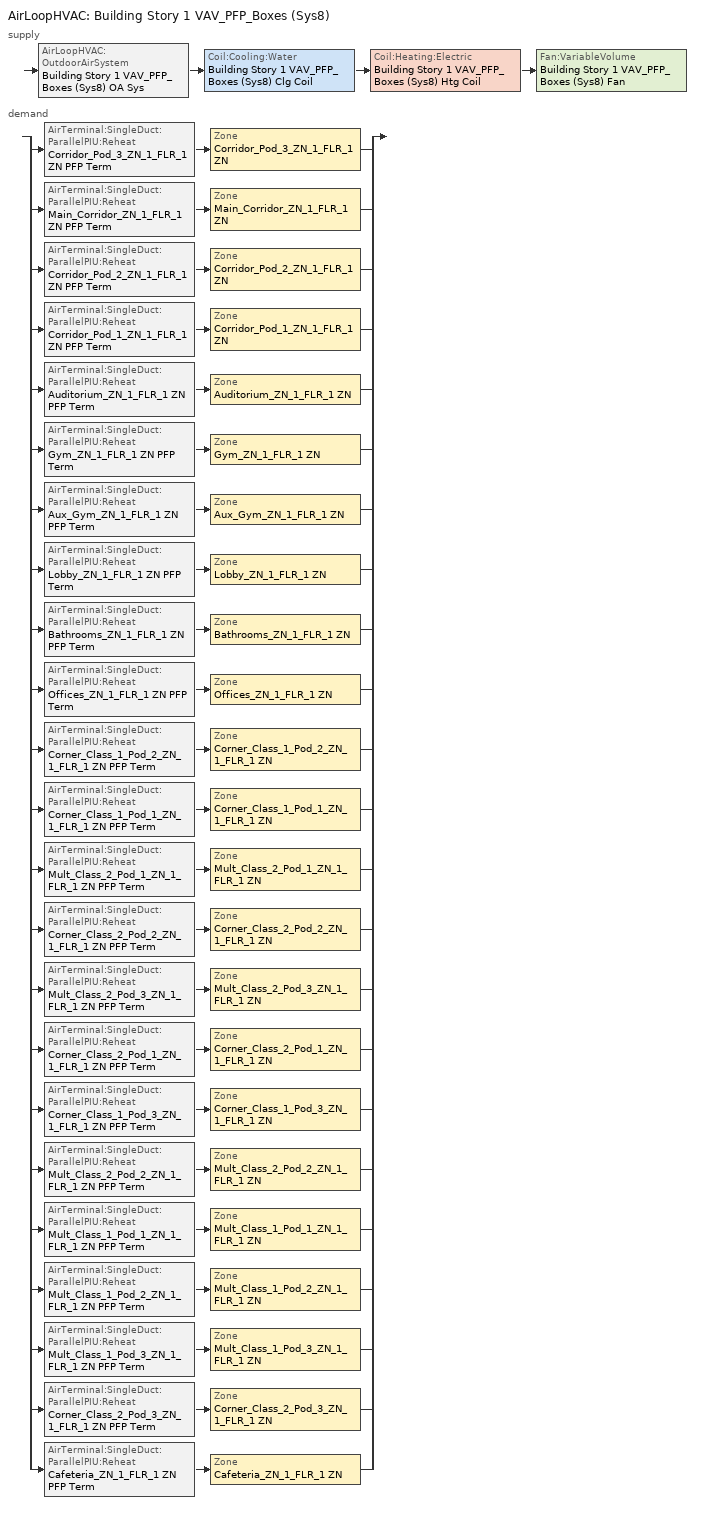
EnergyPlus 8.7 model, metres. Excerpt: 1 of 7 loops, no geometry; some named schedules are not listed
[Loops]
AirLoopHVAC 'Building Story 1 VAV_PFP_Boxes (Sys8)'
 supply: AirLoopHVAC:OutdoorAirSystem 'Building Story 1 VAV_PFP_Boxes (Sys8) OA Sys' > Coil:Cooling:Water 'Building Story 1 VAV_PFP_Boxes (Sys8) Clg Coil' > Coil:Heating:Electric 'Building Story 1 VAV_PFP_Boxes (Sys8) Htg Coil' > Fan:VariableVolume 'Building Story 1 VAV_PFP_Boxes (Sys8) Fan'
 demand: split
  | AirTerminal:SingleDuct:ParallelPIU:Reheat 'Corridor_Pod_3_ZN_1_FLR_1 ZN PFP Term' > Zone 'Corridor_Pod_3_ZN_1_FLR_1 ZN'
  | AirTerminal:SingleDuct:ParallelPIU:Reheat 'Main_Corridor_ZN_1_FLR_1 ZN PFP Term' > Zone 'Main_Corridor_ZN_1_FLR_1 ZN'
  | AirTerminal:SingleDuct:ParallelPIU:Reheat 'Corridor_Pod_2_ZN_1_FLR_1 ZN PFP Term' > Zone 'Corridor_Pod_2_ZN_1_FLR_1 ZN'
  | AirTerminal:SingleDuct:ParallelPIU:Reheat 'Corridor_Pod_1_ZN_1_FLR_1 ZN PFP Term' > Zone 'Corridor_Pod_1_ZN_1_FLR_1 ZN'
  | AirTerminal:SingleDuct:ParallelPIU:Reheat 'Auditorium_ZN_1_FLR_1 ZN PFP Term' > Zone 'Auditorium_ZN_1_FLR_1 ZN'
  | AirTerminal:SingleDuct:ParallelPIU:Reheat 'Gym_ZN_1_FLR_1 ZN PFP Term' > Zone 'Gym_ZN_1_FLR_1 ZN'
  | AirTerminal:SingleDuct:ParallelPIU:Reheat 'Aux_Gym_ZN_1_FLR_1 ZN PFP Term' > Zone 'Aux_Gym_ZN_1_FLR_1 ZN'
  | AirTerminal:SingleDuct:ParallelPIU:Reheat 'Lobby_ZN_1_FLR_1 ZN PFP Term' > Zone 'Lobby_ZN_1_FLR_1 ZN'
  | AirTerminal:SingleDuct:ParallelPIU:Reheat 'Bathrooms_ZN_1_FLR_1 ZN PFP Term' > Zone 'Bathrooms_ZN_1_FLR_1 ZN'
  | AirTerminal:SingleDuct:ParallelPIU:Reheat 'Offices_ZN_1_FLR_1 ZN PFP Term' > Zone 'Offices_ZN_1_FLR_1 ZN'
  | AirTerminal:SingleDuct:ParallelPIU:Reheat 'Corner_Class_1_Pod_2_ZN_1_FLR_1 ZN PFP Term' > Zone 'Corner_Class_1_Pod_2_ZN_1_FLR_1 ZN'
  | AirTerminal:SingleDuct:ParallelPIU:Reheat 'Corner_Class_1_Pod_1_ZN_1_FLR_1 ZN PFP Term' > Zone 'Corner_Class_1_Pod_1_ZN_1_FLR_1 ZN'
  | AirTerminal:SingleDuct:ParallelPIU:Reheat 'Mult_Class_2_Pod_1_ZN_1_FLR_1 ZN PFP Term' > Zone 'Mult_Class_2_Pod_1_ZN_1_FLR_1 ZN'
  | AirTerminal:SingleDuct:ParallelPIU:Reheat 'Corner_Class_2_Pod_2_ZN_1_FLR_1 ZN PFP Term' > Zone 'Corner_Class_2_Pod_2_ZN_1_FLR_1 ZN'
  | AirTerminal:SingleDuct:ParallelPIU:Reheat 'Mult_Class_2_Pod_3_ZN_1_FLR_1 ZN PFP Term' > Zone 'Mult_Class_2_Pod_3_ZN_1_FLR_1 ZN'
  | AirTerminal:SingleDuct:ParallelPIU:Reheat 'Corner_Class_2_Pod_1_ZN_1_FLR_1 ZN PFP Term' > Zone 'Corner_Class_2_Pod_1_ZN_1_FLR_1 ZN'
  | AirTerminal:SingleDuct:ParallelPIU:Reheat 'Corner_Class_1_Pod_3_ZN_1_FLR_1 ZN PFP Term' > Zone 'Corner_Class_1_Pod_3_ZN_1_FLR_1 ZN'
  | AirTerminal:SingleDuct:ParallelPIU:Reheat 'Mult_Class_2_Pod_2_ZN_1_FLR_1 ZN PFP Term' > Zone 'Mult_Class_2_Pod_2_ZN_1_FLR_1 ZN'
  | AirTerminal:SingleDuct:ParallelPIU:Reheat 'Mult_Class_1_Pod_1_ZN_1_FLR_1 ZN PFP Term' > Zone 'Mult_Class_1_Pod_1_ZN_1_FLR_1 ZN'
  | AirTerminal:SingleDuct:ParallelPIU:Reheat 'Mult_Class_1_Pod_2_ZN_1_FLR_1 ZN PFP Term' > Zone 'Mult_Class_1_Pod_2_ZN_1_FLR_1 ZN'
  | AirTerminal:SingleDuct:ParallelPIU:Reheat 'Mult_Class_1_Pod_3_ZN_1_FLR_1 ZN PFP Term' > Zone 'Mult_Class_1_Pod_3_ZN_1_FLR_1 ZN'
  | AirTerminal:SingleDuct:ParallelPIU:Reheat 'Corner_Class_2_Pod_3_ZN_1_FLR_1 ZN PFP Term' > Zone 'Corner_Class_2_Pod_3_ZN_1_FLR_1 ZN'
  | AirTerminal:SingleDuct:ParallelPIU:Reheat 'Cafeteria_ZN_1_FLR_1 ZN PFP Term' > Zone 'Cafeteria_ZN_1_FLR_1 ZN'
[ZoneControl:Thermostat] Control Object Type 1=ThermostatSetpoint:DualSetpoint
Name | Zone or ZoneList | Control Type Schedule | Control Name 1
Auditorium_ZN_1_FLR_1 ZN Thermostat | Auditorium_ZN_1_FLR_1 ZN | Auditorium_ZN_1_FLR_1 ZN Thermostat Schedule | DOE Ref Pre-1980 - SecSchl - Auditorium Thermostat
Aux_Gym_ZN_1_FLR_1 ZN Thermostat | Aux_Gym_ZN_1_FLR_1 ZN | Aux_Gym_ZN_1_FLR_1 ZN Thermostat Schedule | Aux_Gym_ZN_1_FLR_1 ZN Thermostat
Bathrooms_ZN_1_FLR_1 ZN Thermostat | Bathrooms_ZN_1_FLR_1 ZN | Bathrooms_ZN_1_FLR_1 ZN Thermostat Schedule | Bathrooms_ZN_1_FLR_1 ZN Thermostat
Cafeteria_ZN_1_FLR_1 ZN Thermostat | Cafeteria_ZN_1_FLR_1 ZN | Cafeteria_ZN_1_FLR_1 ZN Thermostat Schedule | DOE Ref Pre-1980 - SecSchl - Cafeteria Thermostat
Corner_Class_1_Pod_1_ZN_1_FLR_1 ZN Thermostat | Corner_Class_1_Pod_1_ZN_1_FLR_1 ZN | Corner_Class_1_Pod_1_ZN_1_FLR_1 ZN Thermostat Schedule | Corner_Class_1_Pod_1_ZN_1_FLR_1 ZN Thermostat
Corner_Class_1_Pod_2_ZN_1_FLR_1 ZN Thermostat | Corner_Class_1_Pod_2_ZN_1_FLR_1 ZN | Corner_Class_1_Pod_2_ZN_1_FLR_1 ZN Thermostat Schedule | Corner_Class_1_Pod_2_ZN_1_FLR_1 ZN Thermostat
Corner_Class_1_Pod_3_ZN_1_FLR_1 ZN Thermostat | Corner_Class_1_Pod_3_ZN_1_FLR_1 ZN | Corner_Class_1_Pod_3_ZN_1_FLR_1 ZN Thermostat Schedule | Corner_Class_1_Pod_3_ZN_1_FLR_1 ZN Thermostat
Corner_Class_2_Pod_1_ZN_1_FLR_1 ZN Thermostat | Corner_Class_2_Pod_1_ZN_1_FLR_1 ZN | Corner_Class_2_Pod_1_ZN_1_FLR_1 ZN Thermostat Schedule | Corner_Class_2_Pod_1_ZN_1_FLR_1 ZN Thermostat
Corner_Class_2_Pod_2_ZN_1_FLR_1 ZN Thermostat | Corner_Class_2_Pod_2_ZN_1_FLR_1 ZN | Corner_Class_2_Pod_2_ZN_1_FLR_1 ZN Thermostat Schedule | Corner_Class_2_Pod_2_ZN_1_FLR_1 ZN Thermostat
Corner_Class_2_Pod_3_ZN_1_FLR_1 ZN Thermostat | Corner_Class_2_Pod_3_ZN_1_FLR_1 ZN | Corner_Class_2_Pod_3_ZN_1_FLR_1 ZN Thermostat Schedule | Corner_Class_2_Pod_3_ZN_1_FLR_1 ZN Thermostat
Corridor_Pod_1_ZN_1_FLR_1 ZN Thermostat | Corridor_Pod_1_ZN_1_FLR_1 ZN | Corridor_Pod_1_ZN_1_FLR_1 ZN Thermostat Schedule | Corridor_Pod_1_ZN_1_FLR_1 ZN Thermostat
Corridor_Pod_2_ZN_1_FLR_1 ZN Thermostat | Corridor_Pod_2_ZN_1_FLR_1 ZN | Corridor_Pod_2_ZN_1_FLR_1 ZN Thermostat Schedule | Corridor_Pod_2_ZN_1_FLR_1 ZN Thermostat
Corridor_Pod_3_ZN_1_FLR_1 ZN Thermostat | Corridor_Pod_3_ZN_1_FLR_1 ZN | Corridor_Pod_3_ZN_1_FLR_1 ZN Thermostat Schedule | Corridor_Pod_3_ZN_1_FLR_1 ZN Thermostat
Gym_ZN_1_FLR_1 ZN Thermostat | Gym_ZN_1_FLR_1 ZN | Gym_ZN_1_FLR_1 ZN Thermostat Schedule | Gym_ZN_1_FLR_1 ZN Thermostat
Lobby_ZN_1_FLR_1 ZN Thermostat | Lobby_ZN_1_FLR_1 ZN | Lobby_ZN_1_FLR_1 ZN Thermostat Schedule | Lobby_ZN_1_FLR_1 ZN Thermostat
Main_Corridor_ZN_1_FLR_1 ZN Thermostat | Main_Corridor_ZN_1_FLR_1 ZN | Main_Corridor_ZN_1_FLR_1 ZN Thermostat Schedule | Main_Corridor_ZN_1_FLR_1 ZN Thermostat
Mult_Class_1_Pod_1_ZN_1_FLR_1 ZN Thermostat | Mult_Class_1_Pod_1_ZN_1_FLR_1 ZN | Mult_Class_1_Pod_1_ZN_1_FLR_1 ZN Thermostat Schedule | Mult_Class_1_Pod_1_ZN_1_FLR_1 ZN Thermostat
Mult_Class_1_Pod_2_ZN_1_FLR_1 ZN Thermostat | Mult_Class_1_Pod_2_ZN_1_FLR_1 ZN | Mult_Class_1_Pod_2_ZN_1_FLR_1 ZN Thermostat Schedule | Mult_Class_1_Pod_2_ZN_1_FLR_1 ZN Thermostat
Mult_Class_1_Pod_3_ZN_1_FLR_1 ZN Thermostat | Mult_Class_1_Pod_3_ZN_1_FLR_1 ZN | Mult_Class_1_Pod_3_ZN_1_FLR_1 ZN Thermostat Schedule | Mult_Class_1_Pod_3_ZN_1_FLR_1 ZN Thermostat
Mult_Class_2_Pod_1_ZN_1_FLR_1 ZN Thermostat | Mult_Class_2_Pod_1_ZN_1_FLR_1 ZN | Mult_Class_2_Pod_1_ZN_1_FLR_1 ZN Thermostat Schedule | Mult_Class_2_Pod_1_ZN_1_FLR_1 ZN Thermostat
Mult_Class_2_Pod_2_ZN_1_FLR_1 ZN Thermostat | Mult_Class_2_Pod_2_ZN_1_FLR_1 ZN | Mult_Class_2_Pod_2_ZN_1_FLR_1 ZN Thermostat Schedule | Mult_Class_2_Pod_2_ZN_1_FLR_1 ZN Thermostat
Mult_Class_2_Pod_3_ZN_1_FLR_1 ZN Thermostat | Mult_Class_2_Pod_3_ZN_1_FLR_1 ZN | Mult_Class_2_Pod_3_ZN_1_FLR_1 ZN Thermostat Schedule | Mult_Class_2_Pod_3_ZN_1_FLR_1 ZN Thermostat
Offices_ZN_1_FLR_1 ZN Thermostat | Offices_ZN_1_FLR_1 ZN | Offices_ZN_1_FLR_1 ZN Thermostat Schedule | Offices_ZN_1_FLR_1 ZN Thermostat
[ThermostatSetpoint:DualSetpoint]
Name | Heating Setpoint Temperature Schedule | Cooling Setpoint Temperature Schedule
DOE Ref Pre-1980 - SecSchl - Auditorium Thermostat; Aux_Gym_ZN_1_FLR_1 ZN Thermostat; DOE Ref Pre-1980 - SecSchl - Cafeteria Thermostat; Corner_Class_1_Pod_1_ZN_1_FLR_1 ZN Thermostat; Corner_Class_1_Pod_2_ZN_1_FLR_1 ZN Thermostat; Corner_Class_1_Pod_3_ZN_1_FLR_1 ZN Thermostat; Corner_Class_2_Pod_1_ZN_1_FLR_1 ZN Thermostat; Corner_Class_2_Pod_2_ZN_1_FLR_1 ZN Thermostat; Corner_Class_2_Pod_3_ZN_1_FLR_1 ZN Thermostat; Gym_ZN_1_FLR_1 ZN Thermostat; Lobby_ZN_1_FLR_1 ZN Thermostat; Mult_Class_1_Pod_1_ZN_1_FLR_1 ZN Thermostat; Mult_Class_1_Pod_2_ZN_1_FLR_1 ZN Thermostat; Mult_Class_1_Pod_3_ZN_1_FLR_1 ZN Thermostat; Mult_Class_2_Pod_1_ZN_1_FLR_1 ZN Thermostat; Mult_Class_2_Pod_2_ZN_1_FLR_1 ZN Thermostat; Mult_Class_2_Pod_3_ZN_1_FLR_1 ZN Thermostat; Offices_ZN_1_FLR_1 ZN Thermostat | SecondarySchool HtgSetp | SecondarySchool ClgSetp
Bathrooms_ZN_1_FLR_1 ZN Thermostat; Corridor_Pod_1_ZN_1_FLR_1 ZN Thermostat; Corridor_Pod_2_ZN_1_FLR_1 ZN Thermostat; Corridor_Pod_3_ZN_1_FLR_1 ZN Thermostat; Main_Corridor_ZN_1_FLR_1 ZN Thermostat | SecondarySchool HtgSetp BathCorrMechKitchen | SecondarySchool ClgSetp BathCorrMechKitchen
[AirTerminal:SingleDuct:ParallelPIU:Reheat] Availability Schedule=Always On Discrete; Maximum Primary Air Flow Rate {m3/s}=Autosize; Maximum Secondary Air Flow Rate {m3/s}=Autosize; Minimum Primary Air Flow Fraction=Autosize; Fan On Flow Fraction=Autosize; Maximum Hot Water or Steam Flow Rate {m3/s}=Autosize; Minimum Hot Water or Steam Flow Rate {m3/s}=0; Convergence Tolerance=0.001
Name | Fan | Reheat Coil
Auditorium_ZN_1_FLR_1 ZN PFP Term | Auditorium_ZN_1_FLR_1 ZN PFP Term Fan | Auditorium_ZN_1_FLR_1 ZN Rht Coil
Aux_Gym_ZN_1_FLR_1 ZN PFP Term | Aux_Gym_ZN_1_FLR_1 ZN PFP Term Fan | Aux_Gym_ZN_1_FLR_1 ZN Rht Coil
Bathrooms_ZN_1_FLR_1 ZN PFP Term | Bathrooms_ZN_1_FLR_1 ZN PFP Term Fan | Bathrooms_ZN_1_FLR_1 ZN Rht Coil
Cafeteria_ZN_1_FLR_1 ZN PFP Term | Cafeteria_ZN_1_FLR_1 ZN PFP Term Fan | Cafeteria_ZN_1_FLR_1 ZN Rht Coil
Corner_Class_1_Pod_1_ZN_1_FLR_1 ZN PFP Term | Corner_Class_1_Pod_1_ZN_1_FLR_1 ZN PFP Term Fan | Corner_Class_1_Pod_1_ZN_1_FLR_1 ZN Rht Coil
Corner_Class_1_Pod_2_ZN_1_FLR_1 ZN PFP Term | Corner_Class_1_Pod_2_ZN_1_FLR_1 ZN PFP Term Fan | Corner_Class_1_Pod_2_ZN_1_FLR_1 ZN Rht Coil
Corner_Class_1_Pod_3_ZN_1_FLR_1 ZN PFP Term | Corner_Class_1_Pod_3_ZN_1_FLR_1 ZN PFP Term Fan | Corner_Class_1_Pod_3_ZN_1_FLR_1 ZN Rht Coil
Corner_Class_2_Pod_1_ZN_1_FLR_1 ZN PFP Term | Corner_Class_2_Pod_1_ZN_1_FLR_1 ZN PFP Term Fan | Corner_Class_2_Pod_1_ZN_1_FLR_1 ZN Rht Coil
Corner_Class_2_Pod_2_ZN_1_FLR_1 ZN PFP Term | Corner_Class_2_Pod_2_ZN_1_FLR_1 ZN PFP Term Fan | Corner_Class_2_Pod_2_ZN_1_FLR_1 ZN Rht Coil
Corner_Class_2_Pod_3_ZN_1_FLR_1 ZN PFP Term | Corner_Class_2_Pod_3_ZN_1_FLR_1 ZN PFP Term Fan | Corner_Class_2_Pod_3_ZN_1_FLR_1 ZN Rht Coil
Corridor_Pod_1_ZN_1_FLR_1 ZN PFP Term | Corridor_Pod_1_ZN_1_FLR_1 ZN PFP Term Fan | Corridor_Pod_1_ZN_1_FLR_1 ZN Rht Coil
Corridor_Pod_2_ZN_1_FLR_1 ZN PFP Term | Corridor_Pod_2_ZN_1_FLR_1 ZN PFP Term Fan | Corridor_Pod_2_ZN_1_FLR_1 ZN Rht Coil
Corridor_Pod_3_ZN_1_FLR_1 ZN PFP Term | Corridor_Pod_3_ZN_1_FLR_1 ZN PFP Term Fan | Corridor_Pod_3_ZN_1_FLR_1 ZN Rht Coil
Gym_ZN_1_FLR_1 ZN PFP Term | Gym_ZN_1_FLR_1 ZN PFP Term Fan | Gym_ZN_1_FLR_1 ZN Rht Coil
Lobby_ZN_1_FLR_1 ZN PFP Term | Lobby_ZN_1_FLR_1 ZN PFP Term Fan | Lobby_ZN_1_FLR_1 ZN Rht Coil
Main_Corridor_ZN_1_FLR_1 ZN PFP Term | Main_Corridor_ZN_1_FLR_1 ZN PFP Term Fan | Main_Corridor_ZN_1_FLR_1 ZN Rht Coil
Mult_Class_1_Pod_1_ZN_1_FLR_1 ZN PFP Term | Mult_Class_1_Pod_1_ZN_1_FLR_1 ZN PFP Term Fan | Mult_Class_1_Pod_1_ZN_1_FLR_1 ZN Rht Coil
Mult_Class_1_Pod_2_ZN_1_FLR_1 ZN PFP Term | Mult_Class_1_Pod_2_ZN_1_FLR_1 ZN PFP Term Fan | Mult_Class_1_Pod_2_ZN_1_FLR_1 ZN Rht Coil
Mult_Class_1_Pod_3_ZN_1_FLR_1 ZN PFP Term | Mult_Class_1_Pod_3_ZN_1_FLR_1 ZN PFP Term Fan | Mult_Class_1_Pod_3_ZN_1_FLR_1 ZN Rht Coil
Mult_Class_2_Pod_1_ZN_1_FLR_1 ZN PFP Term | Mult_Class_2_Pod_1_ZN_1_FLR_1 ZN PFP Term Fan | Mult_Class_2_Pod_1_ZN_1_FLR_1 ZN Rht Coil
Mult_Class_2_Pod_2_ZN_1_FLR_1 ZN PFP Term | Mult_Class_2_Pod_2_ZN_1_FLR_1 ZN PFP Term Fan | Mult_Class_2_Pod_2_ZN_1_FLR_1 ZN Rht Coil
Mult_Class_2_Pod_3_ZN_1_FLR_1 ZN PFP Term | Mult_Class_2_Pod_3_ZN_1_FLR_1 ZN PFP Term Fan | Mult_Class_2_Pod_3_ZN_1_FLR_1 ZN Rht Coil
Offices_ZN_1_FLR_1 ZN PFP Term | Offices_ZN_1_FLR_1 ZN PFP Term Fan | Offices_ZN_1_FLR_1 ZN Rht Coil
[Coil:Heating:Electric] Availability Schedule=Always On Discrete; Efficiency=1; Nominal Capacity {W}=Autosize
Auditorium_ZN_1_FLR_1 ZN Rht Coil; Aux_Gym_ZN_1_FLR_1 ZN Rht Coil; Bathrooms_ZN_1_FLR_1 ZN Rht Coil; Cafeteria_ZN_1_FLR_1 ZN Rht Coil; Corner_Class_1_Pod_1_ZN_1_FLR_1 ZN Rht Coil; Corner_Class_1_Pod_2_ZN_1_FLR_1 ZN Rht Coil; Corner_Class_1_Pod_3_ZN_1_FLR_1 ZN Rht Coil; Corner_Class_2_Pod_1_ZN_1_FLR_1 ZN Rht Coil; Corner_Class_2_Pod_2_ZN_1_FLR_1 ZN Rht Coil; Corner_Class_2_Pod_3_ZN_1_FLR_1 ZN Rht Coil; Corridor_Pod_1_ZN_1_FLR_1 ZN Rht Coil; Corridor_Pod_2_ZN_1_FLR_1 ZN Rht Coil; Corridor_Pod_3_ZN_1_FLR_1 ZN Rht Coil; Gym_ZN_1_FLR_1 ZN Rht Coil; Lobby_ZN_1_FLR_1 ZN Rht Coil; Main_Corridor_ZN_1_FLR_1 ZN Rht Coil; Mult_Class_1_Pod_1_ZN_1_FLR_1 ZN Rht Coil; Mult_Class_1_Pod_2_ZN_1_FLR_1 ZN Rht Coil; Mult_Class_1_Pod_3_ZN_1_FLR_1 ZN Rht Coil; Mult_Class_2_Pod_1_ZN_1_FLR_1 ZN Rht Coil; Mult_Class_2_Pod_2_ZN_1_FLR_1 ZN Rht Coil; Mult_Class_2_Pod_3_ZN_1_FLR_1 ZN Rht Coil; Offices_ZN_1_FLR_1 ZN Rht Coil; Building Story 1 VAV_PFP_Boxes (Sys8) Htg Coil
[Fan:ConstantVolume] Availability Schedule=Building Story 1 VAV_PFP_Boxes (Sys8) Occ Sch; Fan Total Efficiency=0.7; Pressure Rise {Pa}=300; Maximum Flow Rate {m3/s}=AutoSize; Motor Efficiency=0.9; Motor In Airstream Fraction=1
Auditorium_ZN_1_FLR_1 ZN PFP Term Fan; Aux_Gym_ZN_1_FLR_1 ZN PFP Term Fan; Bathrooms_ZN_1_FLR_1 ZN PFP Term Fan; Cafeteria_ZN_1_FLR_1 ZN PFP Term Fan; Corner_Class_1_Pod_1_ZN_1_FLR_1 ZN PFP Term Fan; Corner_Class_1_Pod_2_ZN_1_FLR_1 ZN PFP Term Fan; Corner_Class_1_Pod_3_ZN_1_FLR_1 ZN PFP Term Fan; Corner_Class_2_Pod_1_ZN_1_FLR_1 ZN PFP Term Fan; Corner_Class_2_Pod_2_ZN_1_FLR_1 ZN PFP Term Fan; Corner_Class_2_Pod_3_ZN_1_FLR_1 ZN PFP Term Fan; Corridor_Pod_1_ZN_1_FLR_1 ZN PFP Term Fan; Corridor_Pod_2_ZN_1_FLR_1 ZN PFP Term Fan; Corridor_Pod_3_ZN_1_FLR_1 ZN PFP Term Fan; Gym_ZN_1_FLR_1 ZN PFP Term Fan; Lobby_ZN_1_FLR_1 ZN PFP Term Fan; Main_Corridor_ZN_1_FLR_1 ZN PFP Term Fan; Mult_Class_1_Pod_1_ZN_1_FLR_1 ZN PFP Term Fan; Mult_Class_1_Pod_2_ZN_1_FLR_1 ZN PFP Term Fan; Mult_Class_1_Pod_3_ZN_1_FLR_1 ZN PFP Term Fan; Mult_Class_2_Pod_1_ZN_1_FLR_1 ZN PFP Term Fan; Mult_Class_2_Pod_2_ZN_1_FLR_1 ZN PFP Term Fan; Mult_Class_2_Pod_3_ZN_1_FLR_1 ZN PFP Term Fan; Offices_ZN_1_FLR_1 ZN PFP Term Fan
[Zone equipment]
Auditorium_ZN_1_FLR_1 ZN: Auditorium_ZN_1_FLR_1 ZN PFP Term
Aux_Gym_ZN_1_FLR_1 ZN: Aux_Gym_ZN_1_FLR_1 ZN PFP Term
Bathrooms_ZN_1_FLR_1 ZN: Bathrooms_ZN_1_FLR_1 ZN Exhaust Fan, Bathrooms_ZN_1_FLR_1 ZN PFP Term
Cafeteria_ZN_1_FLR_1 ZN: Cafeteria_ZN_1_FLR_1 ZN PFP Term
Corner_Class_1_Pod_1_ZN_1_FLR_1 ZN: Corner_Class_1_Pod_1_ZN_1_FLR_1 ZN PFP Term
Corner_Class_1_Pod_2_ZN_1_FLR_1 ZN: Corner_Class_1_Pod_2_ZN_1_FLR_1 ZN PFP Term
Corner_Class_1_Pod_3_ZN_1_FLR_1 ZN: Corner_Class_1_Pod_3_ZN_1_FLR_1 ZN PFP Term
Corner_Class_2_Pod_1_ZN_1_FLR_1 ZN: Corner_Class_2_Pod_1_ZN_1_FLR_1 ZN PFP Term
Corner_Class_2_Pod_2_ZN_1_FLR_1 ZN: Corner_Class_2_Pod_2_ZN_1_FLR_1 ZN PFP Term
Corner_Class_2_Pod_3_ZN_1_FLR_1 ZN: Corner_Class_2_Pod_3_ZN_1_FLR_1 ZN PFP Term
Corridor_Pod_1_ZN_1_FLR_1 ZN: Corridor_Pod_1_ZN_1_FLR_1 ZN PFP Term
Corridor_Pod_2_ZN_1_FLR_1 ZN: Corridor_Pod_2_ZN_1_FLR_1 ZN PFP Term
Corridor_Pod_3_ZN_1_FLR_1 ZN: Corridor_Pod_3_ZN_1_FLR_1 ZN PFP Term
Gym_ZN_1_FLR_1 ZN: Gym_ZN_1_FLR_1 ZN PFP Term
Lobby_ZN_1_FLR_1 ZN: Lobby_ZN_1_FLR_1 ZN PFP Term
Main_Corridor_ZN_1_FLR_1 ZN: Main_Corridor_ZN_1_FLR_1 ZN PFP Term
Mult_Class_1_Pod_1_ZN_1_FLR_1 ZN: Mult_Class_1_Pod_1_ZN_1_FLR_1 ZN PFP Term
Mult_Class_1_Pod_2_ZN_1_FLR_1 ZN: Mult_Class_1_Pod_2_ZN_1_FLR_1 ZN PFP Term
Mult_Class_1_Pod_3_ZN_1_FLR_1 ZN: Mult_Class_1_Pod_3_ZN_1_FLR_1 ZN PFP Term
Mult_Class_2_Pod_1_ZN_1_FLR_1 ZN: Mult_Class_2_Pod_1_ZN_1_FLR_1 ZN PFP Term
Mult_Class_2_Pod_2_ZN_1_FLR_1 ZN: Mult_Class_2_Pod_2_ZN_1_FLR_1 ZN PFP Term
Mult_Class_2_Pod_3_ZN_1_FLR_1 ZN: Mult_Class_2_Pod_3_ZN_1_FLR_1 ZN PFP Term
Offices_ZN_1_FLR_1 ZN: Offices_ZN_1_FLR_1 ZN PFP Term
[Sizing:Zone] Zone Cooling Design Supply Air Temperature Input Method=SupplyAirTemperature; Zone Cooling Design Supply Air Temperature Difference {deltaC}=11.11; Zone Heating Design Supply Air Temperature Input Method=SupplyAirTemperature; Zone Heating Design Supply Air Temperature Difference {deltaC}=11.11; Zone Cooling Design Supply Air Humidity Ratio {kgWater/kgDryAir}=0.0085; Zone Heating Design Supply Air Humidity Ratio {kgWater/kgDryAir}=0.008; Cooling Design Air Flow Method=DesignDay; Cooling Design Air Flow Rate {m3/s}=0; Cooling Minimum Air Flow per Zone Floor Area {m3/s-m2}=0.000762; Cooling Minimum Air Flow {m3/s}=0; Cooling Minimum Air Flow Fraction=0; Heating Design Air Flow Method=DesignDay; Heating Design Air Flow Rate {m3/s}=0; Heating Maximum Air Flow per Zone Floor Area {m3/s-m2}=0.002032; Heating Maximum Air Flow {m3/s}=0.141576; Heating Maximum Air Flow Fraction=0.3; Account for Dedicated Outdoor Air System=No
Name | Zone Cooling Design Supply Air Temperature {C} | Zone Heating Design Supply Air Temperature {C} | Design Specification Outdoor Air Object | Design Specification Zone Air Distribution Object
Auditorium_ZN_1_FLR_1 ZN | 12.8889 | 32.1111 | DOE Ref Pre-1980 - SecSchl - Auditorium Ventilation | Auditorium_ZN_1_FLR_1 ZN Design Spec Zone Air Dist
Aux_Gym_ZN_1_FLR_1 ZN | 12.8889 | 32.1111 | DOE Ref Pre-1980 - SecSchl - Gym Ventilation | Aux_Gym_ZN_1_FLR_1 ZN Design Spec Zone Air Dist
Bathrooms_ZN_1_FLR_1 ZN | 15.8889 | 27.1111 | DOE Ref Pre-1980 - SecSchl - Restroom Ventilation | Bathrooms_ZN_1_FLR_1 ZN Design Spec Zone Air Dist
Cafeteria_ZN_1_FLR_1 ZN | 12.8889 | 32.1111 | DOE Ref Pre-1980 - SecSchl - Cafeteria Ventilation | Cafeteria_ZN_1_FLR_1 ZN Design Spec Zone Air Dist
Corner_Class_1_Pod_1_ZN_1_FLR_1 ZN | 12.8889 | 32.1111 | DOE Ref Pre-1980 - SecSchl - Classroom Ventilation | Corner_Class_1_Pod_1_ZN_1_FLR_1 ZN Design Spec Zone Air Dist
Corner_Class_1_Pod_2_ZN_1_FLR_1 ZN | 12.8889 | 32.1111 | DOE Ref Pre-1980 - SecSchl - Classroom Ventilation | Corner_Class_1_Pod_2_ZN_1_FLR_1 ZN Design Spec Zone Air Dist
Corner_Class_1_Pod_3_ZN_1_FLR_1 ZN | 12.8889 | 32.1111 | DOE Ref Pre-1980 - SecSchl - Classroom Ventilation | Corner_Class_1_Pod_3_ZN_1_FLR_1 ZN Design Spec Zone Air Dist
Corner_Class_2_Pod_1_ZN_1_FLR_1 ZN | 12.8889 | 32.1111 | DOE Ref Pre-1980 - SecSchl - Classroom Ventilation | Corner_Class_2_Pod_1_ZN_1_FLR_1 ZN Design Spec Zone Air Dist
Corner_Class_2_Pod_2_ZN_1_FLR_1 ZN | 12.8889 | 32.1111 | DOE Ref Pre-1980 - SecSchl - Classroom Ventilation | Corner_Class_2_Pod_2_ZN_1_FLR_1 ZN Design Spec Zone Air Dist
Corner_Class_2_Pod_3_ZN_1_FLR_1 ZN | 12.8889 | 32.1111 | DOE Ref Pre-1980 - SecSchl - Classroom Ventilation | Corner_Class_2_Pod_3_ZN_1_FLR_1 ZN Design Spec Zone Air Dist
Corridor_Pod_1_ZN_1_FLR_1 ZN | 15.8889 | 27.1111 | DOE Ref Pre-1980 - SecSchl - Corridor Ventilation | Corridor_Pod_1_ZN_1_FLR_1 ZN Design Spec Zone Air Dist
Corridor_Pod_2_ZN_1_FLR_1 ZN | 15.8889 | 27.1111 | DOE Ref Pre-1980 - SecSchl - Corridor Ventilation | Corridor_Pod_2_ZN_1_FLR_1 ZN Design Spec Zone Air Dist
Corridor_Pod_3_ZN_1_FLR_1 ZN | 15.8889 | 27.1111 | DOE Ref Pre-1980 - SecSchl - Corridor Ventilation | Corridor_Pod_3_ZN_1_FLR_1 ZN Design Spec Zone Air Dist
Gym_ZN_1_FLR_1 ZN | 12.8889 | 32.1111 | DOE Ref Pre-1980 - SecSchl - Gym Ventilation | Gym_ZN_1_FLR_1 ZN Design Spec Zone Air Dist
Lobby_ZN_1_FLR_1 ZN | 12.8889 | 32.1111 | DOE Ref Pre-1980 - SecSchl - Lobby Ventilation | Lobby_ZN_1_FLR_1 ZN Design Spec Zone Air Dist
Main_Corridor_ZN_1_FLR_1 ZN | 15.8889 | 27.1111 | DOE Ref Pre-1980 - SecSchl - Corridor Ventilation | Main_Corridor_ZN_1_FLR_1 ZN Design Spec Zone Air Dist
Mult_Class_1_Pod_1_ZN_1_FLR_1 ZN | 12.8889 | 32.1111 | DOE Ref Pre-1980 - SecSchl - Classroom Ventilation | Mult_Class_1_Pod_1_ZN_1_FLR_1 ZN Design Spec Zone Air Dist
Mult_Class_1_Pod_2_ZN_1_FLR_1 ZN | 12.8889 | 32.1111 | DOE Ref Pre-1980 - SecSchl - Classroom Ventilation | Mult_Class_1_Pod_2_ZN_1_FLR_1 ZN Design Spec Zone Air Dist
Mult_Class_1_Pod_3_ZN_1_FLR_1 ZN | 12.8889 | 32.1111 | DOE Ref Pre-1980 - SecSchl - Classroom Ventilation | Mult_Class_1_Pod_3_ZN_1_FLR_1 ZN Design Spec Zone Air Dist
Mult_Class_2_Pod_1_ZN_1_FLR_1 ZN | 12.8889 | 32.1111 | DOE Ref Pre-1980 - SecSchl - Classroom Ventilation | Mult_Class_2_Pod_1_ZN_1_FLR_1 ZN Design Spec Zone Air Dist
Mult_Class_2_Pod_2_ZN_1_FLR_1 ZN | 12.8889 | 32.1111 | DOE Ref Pre-1980 - SecSchl - Classroom Ventilation | Mult_Class_2_Pod_2_ZN_1_FLR_1 ZN Design Spec Zone Air Dist
Mult_Class_2_Pod_3_ZN_1_FLR_1 ZN | 12.8889 | 32.1111 | DOE Ref Pre-1980 - SecSchl - Classroom Ventilation | Mult_Class_2_Pod_3_ZN_1_FLR_1 ZN Design Spec Zone Air Dist
Offices_ZN_1_FLR_1 ZN | 12.8889 | 32.1111 | DOE Ref Pre-1980 - SecSchl - Office Ventilation | Offices_ZN_1_FLR_1 ZN Design Spec Zone Air Dist
[DesignSpecification:ZoneAirDistribution] Zone Air Distribution Effectiveness in Cooling Mode=1; Zone Air Distribution Effectiveness in Heating Mode=1
Auditorium_ZN_1_FLR_1 ZN Design Spec Zone Air Dist; Aux_Gym_ZN_1_FLR_1 ZN Design Spec Zone Air Dist; Bathrooms_ZN_1_FLR_1 ZN Design Spec Zone Air Dist; Cafeteria_ZN_1_FLR_1 ZN Design Spec Zone Air Dist; Corner_Class_1_Pod_1_ZN_1_FLR_1 ZN Design Spec Zone Air Dist; Corner_Class_1_Pod_2_ZN_1_FLR_1 ZN Design Spec Zone Air Dist; Corner_Class_1_Pod_3_ZN_1_FLR_1 ZN Design Spec Zone Air Dist; Corner_Class_2_Pod_1_ZN_1_FLR_1 ZN Design Spec Zone Air Dist; Corner_Class_2_Pod_2_ZN_1_FLR_1 ZN Design Spec Zone Air Dist; Corner_Class_2_Pod_3_ZN_1_FLR_1 ZN Design Spec Zone Air Dist; Corridor_Pod_1_ZN_1_FLR_1 ZN Design Spec Zone Air Dist; Corridor_Pod_2_ZN_1_FLR_1 ZN Design Spec Zone Air Dist; Corridor_Pod_3_ZN_1_FLR_1 ZN Design Spec Zone Air Dist; Gym_ZN_1_FLR_1 ZN Design Spec Zone Air Dist; Lobby_ZN_1_FLR_1 ZN Design Spec Zone Air Dist; Main_Corridor_ZN_1_FLR_1 ZN Design Spec Zone Air Dist; Mult_Class_1_Pod_1_ZN_1_FLR_1 ZN Design Spec Zone Air Dist; Mult_Class_1_Pod_2_ZN_1_FLR_1 ZN Design Spec Zone Air Dist; Mult_Class_1_Pod_3_ZN_1_FLR_1 ZN Design Spec Zone Air Dist; Mult_Class_2_Pod_1_ZN_1_FLR_1 ZN Design Spec Zone Air Dist; Mult_Class_2_Pod_2_ZN_1_FLR_1 ZN Design Spec Zone Air Dist; Mult_Class_2_Pod_3_ZN_1_FLR_1 ZN Design Spec Zone Air Dist; Offices_ZN_1_FLR_1 ZN Design Spec Zone Air Dist
[Controller:MechanicalVentilation]
Building Story 1 VAV_PFP_Boxes (Sys8) Vent Controller: Availability Schedule=Always On Discrete; Demand Controlled Ventilation=No; System Outdoor Air Method=VentilationRateProcedure; Zone Name 1=Auditorium_ZN_1_FLR_1 ZN; Design Specification Outdoor Air Object Name 1=DOE Ref Pre-1980 - SecSchl - Auditorium Ventilation; Design Specification Zone Air Distribution Object Name 1=Auditorium_ZN_1_FLR_1 ZN Design Spec Zone Air Dist; Zone Name 2=Aux_Gym_ZN_1_FLR_1 ZN; Design Specification Outdoor Air Object Name 2=DOE Ref Pre-1980 - SecSchl - Gym Ventilation; Design Specification Zone Air Distribution Object Name 2=Aux_Gym_ZN_1_FLR_1 ZN Design Spec Zone Air Dist; Zone Name 3=Bathrooms_ZN_1_FLR_1 ZN; Design Specification Outdoor Air Object Name 3=DOE Ref Pre-1980 - SecSchl - Restroom Ventilation; Design Specification Zone Air Distribution Object Name 3=Bathrooms_ZN_1_FLR_1 ZN Design Spec Zone Air Dist; Zone Name 4=Cafeteria_ZN_1_FLR_1 ZN; Design Specification Outdoor Air Object Name 4=DOE Ref Pre-1980 - SecSchl - Cafeteria Ventilation; Design Specification Zone Air Distribution Object Name 4=Cafeteria_ZN_1_FLR_1 ZN Design Spec Zone Air Dist; Zone Name 5=Corner_Class_1_Pod_1_ZN_1_FLR_1 ZN; Design Specification Outdoor Air Object Name 5=DOE Ref Pre-1980 - SecSchl - Classroom Ventilation; Design Specification Zone Air Distribution Object Name 5=Corner_Class_1_Pod_1_ZN_1_FLR_1 ZN Design Spec Zone Air Dist; Zone Name 6=Corner_Class_1_Pod_2_ZN_1_FLR_1 ZN; Design Specification Outdoor Air Object Name 6=DOE Ref Pre-1980 - SecSchl - Classroom Ventilation; Design Specification Zone Air Distribution Object Name 6=Corner_Class_1_Pod_2_ZN_1_FLR_1 ZN Design Spec Zone Air Dist; Zone Name 7=Corner_Class_1_Pod_3_ZN_1_FLR_1 ZN; Design Specification Outdoor Air Object Name 7=DOE Ref Pre-1980 - SecSchl - Classroom Ventilation; Design Specification Zone Air Distribution Object Name 7=Corner_Class_1_Pod_3_ZN_1_FLR_1 ZN Design Spec Zone Air Dist; Zone Name 8=Corner_Class_2_Pod_1_ZN_1_FLR_1 ZN; Design Specification Outdoor Air Object Name 8=DOE Ref Pre-1980 - SecSchl - Classroom Ventilation; Design Specification Zone Air Distribution Object Name 8=Corner_Class_2_Pod_1_ZN_1_FLR_1 ZN Design Spec Zone Air Dist; Zone Name 9=Corner_Class_2_Pod_2_ZN_1_FLR_1 ZN; Design Specification Outdoor Air Object Name 9=DOE Ref Pre-1980 - SecSchl - Classroom Ventilation; Design Specification Zone Air Distribution Object Name 9=Corner_Class_2_Pod_2_ZN_1_FLR_1 ZN Design Spec Zone Air Dist; Zone Name 10=Corner_Class_2_Pod_3_ZN_1_FLR_1 ZN; Design Specification Outdoor Air Object Name 10=DOE Ref Pre-1980 - SecSchl - Classroom Ventilation; Design Specification Zone Air Distribution Object Name 10=Corner_Class_2_Pod_3_ZN_1_FLR_1 ZN Design Spec Zone Air Dist; Zone Name 11=Corridor_Pod_1_ZN_1_FLR_1 ZN; Design Specification Outdoor Air Object Name 11=DOE Ref Pre-1980 - SecSchl - Corridor Ventilation; Design Specification Zone Air Distribution Object Name 11=Corridor_Pod_1_ZN_1_FLR_1 ZN Design Spec Zone Air Dist; Zone Name 12=Corridor_Pod_2_ZN_1_FLR_1 ZN; Design Specification Outdoor Air Object Name 12=DOE Ref Pre-1980 - SecSchl - Corridor Ventilation; Design Specification Zone Air Distribution Object Name 12=Corridor_Pod_2_ZN_1_FLR_1 ZN Design Spec Zone Air Dist; Zone Name 13=Corridor_Pod_3_ZN_1_FLR_1 ZN; Design Specification Outdoor Air Object Name 13=DOE Ref Pre-1980 - SecSchl - Corridor Ventilation; Design Specification Zone Air Distribution Object Name 13=Corridor_Pod_3_ZN_1_FLR_1 ZN Design Spec Zone Air Dist; Zone Name 14=Gym_ZN_1_FLR_1 ZN; Design Specification Outdoor Air Object Name 14=DOE Ref Pre-1980 - SecSchl - Gym Ventilation; Design Specification Zone Air Distribution Object Name 14=Gym_ZN_1_FLR_1 ZN Design Spec Zone Air Dist; Zone Name 15=Lobby_ZN_1_FLR_1 ZN; Design Specification Outdoor Air Object Name 15=DOE Ref Pre-1980 - SecSchl - Lobby Ventilation; Design Specification Zone Air Distribution Object Name 15=Lobby_ZN_1_FLR_1 ZN Design Spec Zone Air Dist; Zone Name 16=Main_Corridor_ZN_1_FLR_1 ZN; Design Specification Outdoor Air Object Name 16=DOE Ref Pre-1980 - SecSchl - Corridor Ventilation; Design Specification Zone Air Distribution Object Name 16=Main_Corridor_ZN_1_FLR_1 ZN Design Spec Zone Air Dist; Zone Name 17=Mult_Class_1_Pod_1_ZN_1_FLR_1 ZN; Design Specification Outdoor Air Object Name 17=DOE Ref Pre-1980 - SecSchl - Classroom Ventilation; Design Specification Zone Air Distribution Object Name 17=Mult_Class_1_Pod_1_ZN_1_FLR_1 ZN Design Spec Zone Air Dist; Zone Name 18=Mult_Class_1_Pod_2_ZN_1_FLR_1 ZN; Design Specification Outdoor Air Object Name 18=DOE Ref Pre-1980 - SecSchl - Classroom Ventilation; Design Specification Zone Air Distribution Object Name 18=Mult_Class_1_Pod_2_ZN_1_FLR_1 ZN Design Spec Zone Air Dist; Zone Name 19=Mult_Class_1_Pod_3_ZN_1_FLR_1 ZN; Design Specification Outdoor Air Object Name 19=DOE Ref Pre-1980 - SecSchl - Classroom Ventilation; Design Specification Zone Air Distribution Object Name 19=Mult_Class_1_Pod_3_ZN_1_FLR_1 ZN Design Spec Zone Air Dist; Zone Name 20=Mult_Class_2_Pod_1_ZN_1_FLR_1 ZN; Design Specification Outdoor Air Object Name 20=DOE Ref Pre-1980 - SecSchl - Classroom Ventilation; Design Specification Zone Air Distribution Object Name 20=Mult_Class_2_Pod_1_ZN_1_FLR_1 ZN Design Spec Zone Air Dist; Zone Name 21=Mult_Class_2_Pod_2_ZN_1_FLR_1 ZN; Design Specification Outdoor Air Object Name 21=DOE Ref Pre-1980 - SecSchl - Classroom Ventilation; Design Specification Zone Air Distribution Object Name 21=Mult_Class_2_Pod_2_ZN_1_FLR_1 ZN Design Spec Zone Air Dist; Zone Name 22=Mult_Class_2_Pod_3_ZN_1_FLR_1 ZN; Design Specification Outdoor Air Object Name 22=DOE Ref Pre-1980 - SecSchl - Classroom Ventilation; Design Specification Zone Air Distribution Object Name 22=Mult_Class_2_Pod_3_ZN_1_FLR_1 ZN Design Spec Zone Air Dist; Zone Name 23=Offices_ZN_1_FLR_1 ZN; Design Specification Outdoor Air Object Name 23=DOE Ref Pre-1980 - SecSchl - Office Ventilation; Design Specification Zone Air Distribution Object Name 23=Offices_ZN_1_FLR_1 ZN Design Spec Zone Air Dist
[DesignSpecification:OutdoorAir] Outdoor Air Method=Sum; Outdoor Air Flow per Zone {m3/s}=0; Outdoor Air Flow Air Changes per Hour {1/hr}=0
Name | Outdoor Air Flow per Person {m3/s-person} | Outdoor Air Flow per Zone Floor Area {m3/s-m2}
DOE Ref Pre-1980 - SecSchl - Auditorium Ventilation | 0.00707921 | 0
DOE Ref Pre-1980 - SecSchl - Gym Ventilation; DOE Ref Pre-1980 - SecSchl - Cafeteria Ventilation; DOE Ref Pre-1980 - SecSchl - Office Ventilation | 0.00943895 | 0
DOE Ref Pre-1980 - SecSchl - Restroom Ventilation | 0 | 0.0048768
DOE Ref Pre-1980 - SecSchl - Classroom Ventilation | 0.00799951 | 0
DOE Ref Pre-1980 - SecSchl - Corridor Ventilation; DOE Ref Pre-1980 - SecSchl - Lobby Ventilation | 0 | 0.000508
[Fan:ZoneExhaust]
Bathrooms_ZN_1_FLR_1 ZN Exhaust Fan: Availability Schedule=SchoolSecondary Hours_of_operation; Fan Total Efficiency=0.1595; Pressure Rise {Pa}=124.544; Maximum Flow Rate {m3/s}=0.283168; System Availability Manager Coupling Mode=Decoupled
[AirLoopHVAC]
Building Story 1 VAV_PFP_Boxes (Sys8): Design Supply Air Flow Rate {m3/s}=AutoSize
[Sizing:System]
Building Story 1 VAV_PFP_Boxes (Sys8): Type of Load to Size On=Sensible; Design Outdoor Air Flow Rate {m3/s}=Autosize; Central Heating Maximum System Air Flow Ratio=0.3; Preheat Design Temperature {C}=7; Preheat Design Humidity Ratio {kgWater/kgDryAir}=0.008; Precool Design Temperature {C}=12.8; Precool Design Humidity Ratio {kgWater/kgDryAir}=0.008; Central Cooling Design Supply Air Temperature {C}=12.8889; Central Heating Design Supply Air Temperature {C}=12.8889; Type of Zone Sum to Use=Coincident; 100% Outdoor Air in Cooling=No; 100% Outdoor Air in Heating=No; Central Cooling Design Supply Air Humidity Ratio {kgWater/kgDryAir}=0.0085; Central Heating Design Supply Air Humidity Ratio {kgWater/kgDryAir}=0.008; Cooling Supply Air Flow Rate Method=DesignDay; Cooling Supply Air Flow Rate {m3/s}=0; Cooling Supply Air Flow Rate Per Floor Area {m3/s-m2}=0.00996765; Cooling Fraction of Autosized Cooling Supply Air Flow Rate=1; Cooling Supply Air Flow Rate Per Unit Cooling Capacity {m3/s-W}=3.94755e-05; Heating Supply Air Flow Rate Method=DesignDay; Heating Supply Air Flow Rate {m3/s}=0; Heating Supply Air Flow Rate Per Floor Area {m3/s-m2}=0.00996765; Heating Fraction of Autosized Heating Supply Air Flow Rate=1; Heating Fraction of Autosized Cooling Supply Air Flow Rate=1; Heating Supply Air Flow Rate Per Unit Heating Capacity {m3/s-W}=3.15882e-05; System Outdoor Air Method=ZoneSum; Zone Maximum Outdoor Air Fraction=1; Cooling Design Capacity Method=CoolingDesignCapacity; Cooling Design Capacity {W}=Autosize; Cooling Design Capacity Per Floor Area {W/m2}=234.7; Fraction of Autosized Cooling Design Capacity=1; Heating Design Capacity Method=HeatingDesignCapacity; Heating Design Capacity {W}=Autosize; Heating Design Capacity Per Floor Area {W/m2}=157; Fraction of Autosized Heating Design Capacity=1; Central Cooling Capacity Control Method=OnOff
[Controller:WaterCoil]
Building Story 1 VAV_PFP_Boxes (Sys8) Clg Coil Controller: Control Variable=Temperature; Action=Reverse; Actuator Variable=Flow; Controller Convergence Tolerance {deltaC}=Autosize; Maximum Actuated Flow {m3/s}=Autosize; Minimum Actuated Flow {m3/s}=0
[Controller:OutdoorAir]
Building Story 1 VAV_PFP_Boxes (Sys8) OA Controller: Minimum Outdoor Air Flow Rate {m3/s}=0; Maximum Outdoor Air Flow Rate {m3/s}=Autosize; Economizer Control Type=NoEconomizer; Economizer Control Action Type=ModulateFlow; Economizer Maximum Limit Dry-Bulb Temperature {C}=28; Economizer Maximum Limit Enthalpy {J/kg}=64000; Economizer Minimum Limit Dry-Bulb Temperature {C}=-100; Lockout Type=NoLockout; Minimum Limit Type=FixedMinimum; Mechanical Ventilation Controller=Building Story 1 VAV_PFP_Boxes (Sys8) Vent Controller; High Humidity Control=No; Control High Indoor Humidity Based on Outdoor Humidity Ratio=Yes; Heat Recovery Bypass Control Type=BypassWhenOAFlowGreaterThanMinimum
[SetpointManager:MixedAir] Control Variable=Temperature
Node 89 OS Default SPM; Node 84 OS Default SPM; Node 83 OS Default SPM
[Coil:Cooling:Water]
Building Story 1 VAV_PFP_Boxes (Sys8) Clg Coil: Availability Schedule=Always On Discrete; Design Water Flow Rate {m3/s}=Autosize; Design Air Flow Rate {m3/s}=Autosize; Design Inlet Water Temperature {C}=Autosize; Design Inlet Air Temperature {C}=Autosize; Design Outlet Air Temperature {C}=Autosize; Design Inlet Air Humidity Ratio {kgWater/kgDryAir}=Autosize; Design Outlet Air Humidity Ratio {kgWater/kgDryAir}=Autosize; Type of Analysis=SimpleAnalysis; Heat Exchanger Configuration=CrossFlow
[Fan:VariableVolume]
Building Story 1 VAV_PFP_Boxes (Sys8) Fan: Availability Schedule=Building Story 1 VAV_PFP_Boxes (Sys8) Occ Sch; Fan Total Efficiency=0.62; Pressure Rise {Pa}=996.356; Maximum Flow Rate {m3/s}=AutoSize; Fan Power Minimum Flow Rate Input Method=Fraction; Fan Power Minimum Flow Fraction=0.2; Fan Power Minimum Air Flow Rate {m3/s}=0; Motor Efficiency=0.9; Motor In Airstream Fraction=1; Fan Power Coefficient 1=0.0013; Fan Power Coefficient 2=0.147; Fan Power Coefficient 3=0.9506; Fan Power Coefficient 4=-0.0998; Fan Power Coefficient 5=0
[SetpointManager:Warmest]
Building Story 1 VAV_PFP_Boxes (Sys8) SAT Warmest Reset: Control Variable=Temperature; HVAC Air Loop=Building Story 1 VAV_PFP_Boxes (Sys8); Minimum Setpoint Temperature {C}=12.8889; Maximum Setpoint Temperature {C}=15.6667; Strategy=MaximumTemperature
[Schedule:Compact]
Auditorium_ZN_1_FLR_1 ZN Thermostat Schedule; Aux_Gym_ZN_1_FLR_1 ZN Thermostat Schedule; Bathrooms_ZN_1_FLR_1 ZN Thermostat Schedule; Cafeteria_ZN_1_FLR_1 ZN Thermostat Schedule; Corner_Class_1_Pod_1_ZN_1_FLR_1 ZN Thermostat Schedule; Corner_Class_1_Pod_2_ZN_1_FLR_1 ZN Thermostat Schedule; Corner_Class_1_Pod_3_ZN_1_FLR_1 ZN Thermostat Schedule; Corner_Class_2_Pod_1_ZN_1_FLR_1 ZN Thermostat Schedule; Corner_Class_2_Pod_2_ZN_1_FLR_1 ZN Thermostat Schedule; Corner_Class_2_Pod_3_ZN_1_FLR_1 ZN Thermostat Schedule; Corridor_Pod_1_ZN_1_FLR_1 ZN Thermostat Schedule; Corridor_Pod_2_ZN_1_FLR_1 ZN Thermostat Schedule; Corridor_Pod_3_ZN_1_FLR_1 ZN Thermostat Schedule; Gym_ZN_1_FLR_1 ZN Thermostat Schedule; Lobby_ZN_1_FLR_1 ZN Thermostat Schedule; Main_Corridor_ZN_1_FLR_1 ZN Thermostat Schedule; Mult_Class_1_Pod_1_ZN_1_FLR_1 ZN Thermostat Schedule; Mult_Class_1_Pod_2_ZN_1_FLR_1 ZN Thermostat Schedule; Mult_Class_1_Pod_3_ZN_1_FLR_1 ZN Thermostat Schedule; Mult_Class_2_Pod_1_ZN_1_FLR_1 ZN Thermostat Schedule; Mult_Class_2_Pod_2_ZN_1_FLR_1 ZN Thermostat Schedule; Mult_Class_2_Pod_3_ZN_1_FLR_1 ZN Thermostat Schedule; Offices_ZN_1_FLR_1 ZN Thermostat Schedule: Through: 12/31, For: AllDays, Until: 24:00, 4
[Schedule:Day:Interval]
SecondarySchool HtgSetp Default; SecondarySchool HtgSetp Wknd|Wkdy Day 1; SecondarySchool HtgSetp BathCorrMechKitchen Winter Design Day: No, 06:00, 16, 21:00, 21, 24:00, 16
SecondarySchool HtgSetp Wknd|Wkdy Day: No, 07:00, 16, 18:00, 21, 24:00, 16
SecondarySchool HtgSetp Summer Design Day; SecondarySchool HtgSetp BathCorrMechKitchen Default; SecondarySchool HtgSetp BathCorrMechKitchen Summer Design Day: No, 24:00, 16
SecondarySchool HtgSetp Winter Design Day: No, 24:00, 21
SecondarySchool ClgSetp Default; SecondarySchool ClgSetp Wknd|Wkdy Day 1; SecondarySchool ClgSetp BathCorrMechKitchen Summer Design Day: No, 06:00, 27, 21:00, 24, 24:00, 27
SecondarySchool ClgSetp Wknd|Wkdy Day: No, 07:00, 27, 18:00, 24, 24:00, 27
SecondarySchool ClgSetp Summer Design Day: No, 24:00, 24
SecondarySchool ClgSetp Winter Design Day; SecondarySchool ClgSetp BathCorrMechKitchen Default; SecondarySchool ClgSetp BathCorrMechKitchen Winter Design Day: No, 24:00, 27
Building Story 1 VAV_PFP_Boxes (Sys8) Occ Sch Sunday; SchoolSecondary Hours_of_operation Default: No, 24:00, 0
Building Story 1 VAV_PFP_Boxes (Sys8) Occ Sch Monday; Building Story 1 VAV_PFP_Boxes (Sys8) Occ Sch Tuesday; Building Story 1 VAV_PFP_Boxes (Sys8) Occ Sch Wednesday; Building Story 1 VAV_PFP_Boxes (Sys8) Occ Sch Thursday; Building Story 1 VAV_PFP_Boxes (Sys8) Occ Sch Friday: No, 08:00, 0, 21:00, 1, 24:00, 0
SchoolSecondary Hours_of_operation WntrDsn|SmrDsn|Wkdy Day; SchoolSecondary Hours_of_operation Summer Design Day; SchoolSecondary Hours_of_operation Winter Design Day: No, 07:00, 0, 21:00, 1, 24:00, 0
[Schedule:Week:Daily]
Schedule:Week:Daily {305c0637-b64a-43fb-b4c1-72b0c193a17b}: SecondarySchool HtgSetp Default, SecondarySchool HtgSetp Default, SecondarySchool HtgSetp Default, SecondarySchool HtgSetp Default, SecondarySchool HtgSetp Default, SecondarySchool HtgSetp Default, SecondarySchool HtgSetp Default, SecondarySchool HtgSetp Default, SecondarySchool HtgSetp Summer Design Day, SecondarySchool HtgSetp Winter Design Day, SecondarySchool HtgSetp Default, SecondarySchool HtgSetp Default
Schedule:Week:Daily {ad1d6cd1-1a4d-4531-9dec-1a55111fc9c9}: SecondarySchool HtgSetp Default, SecondarySchool HtgSetp Default, SecondarySchool HtgSetp Default, SecondarySchool HtgSetp Default, SecondarySchool HtgSetp Default, SecondarySchool HtgSetp Default, SecondarySchool HtgSetp Wknd|Wkdy Day, SecondarySchool HtgSetp Default, SecondarySchool HtgSetp Summer Design Day, SecondarySchool HtgSetp Winter Design Day, SecondarySchool HtgSetp Default, SecondarySchool HtgSetp Default
Schedule:Week:Daily {0ab13359-d7a2-407f-b959-5ea03993700f}: SecondarySchool HtgSetp Wknd|Wkdy Day, SecondarySchool HtgSetp Wknd|Wkdy Day, SecondarySchool HtgSetp Wknd|Wkdy Day, SecondarySchool HtgSetp Wknd|Wkdy Day, SecondarySchool HtgSetp Wknd|Wkdy Day, SecondarySchool HtgSetp Wknd|Wkdy Day, SecondarySchool HtgSetp Wknd|Wkdy Day, SecondarySchool HtgSetp Default, SecondarySchool HtgSetp Summer Design Day, SecondarySchool HtgSetp Winter Design Day, SecondarySchool HtgSetp Default, SecondarySchool HtgSetp Default
Schedule:Week:Daily {302f6502-273c-4e02-bd52-2d1bc5192af0}: SecondarySchool HtgSetp Wknd|Wkdy Day, SecondarySchool HtgSetp Wknd|Wkdy Day, SecondarySchool HtgSetp Wknd|Wkdy Day, SecondarySchool HtgSetp Wknd|Wkdy Day, SecondarySchool HtgSetp Wknd|Wkdy Day, SecondarySchool HtgSetp Wknd|Wkdy Day 1, SecondarySchool HtgSetp Wknd|Wkdy Day 1, SecondarySchool HtgSetp Default, SecondarySchool HtgSetp Summer Design Day, SecondarySchool HtgSetp Winter Design Day, SecondarySchool HtgSetp Default, SecondarySchool HtgSetp Default
Schedule:Week:Daily {b768e1c0-1432-4e76-b7c5-a512fa09ac75}: SecondarySchool HtgSetp Wknd|Wkdy Day 1, SecondarySchool HtgSetp Wknd|Wkdy Day 1, SecondarySchool HtgSetp Wknd|Wkdy Day 1, SecondarySchool HtgSetp Wknd|Wkdy Day 1, SecondarySchool HtgSetp Wknd|Wkdy Day 1, SecondarySchool HtgSetp Wknd|Wkdy Day 1, SecondarySchool HtgSetp Wknd|Wkdy Day 1, SecondarySchool HtgSetp Default, SecondarySchool HtgSetp Summer Design Day, SecondarySchool HtgSetp Winter Design Day, SecondarySchool HtgSetp Default, SecondarySchool HtgSetp Default
Schedule:Week:Daily {01334377-508a-440b-b848-053c165713f2}: SecondarySchool ClgSetp Default, SecondarySchool ClgSetp Default, SecondarySchool ClgSetp Default, SecondarySchool ClgSetp Default, SecondarySchool ClgSetp Default, SecondarySchool ClgSetp Default, SecondarySchool ClgSetp Default, SecondarySchool ClgSetp Default, SecondarySchool ClgSetp Summer Design Day, SecondarySchool ClgSetp Winter Design Day, SecondarySchool ClgSetp Default, SecondarySchool ClgSetp Default
Schedule:Week:Daily {2fd0ff52-ce91-45b6-b854-ed2f0d81d2bf}: SecondarySchool ClgSetp Default, SecondarySchool ClgSetp Default, SecondarySchool ClgSetp Default, SecondarySchool ClgSetp Default, SecondarySchool ClgSetp Default, SecondarySchool ClgSetp Default, SecondarySchool ClgSetp Wknd|Wkdy Day, SecondarySchool ClgSetp Default, SecondarySchool ClgSetp Summer Design Day, SecondarySchool ClgSetp Winter Design Day, SecondarySchool ClgSetp Default, SecondarySchool ClgSetp Default
Schedule:Week:Daily {e2640e05-8357-4ea8-80e2-db8a814dc520}: SecondarySchool ClgSetp Wknd|Wkdy Day, SecondarySchool ClgSetp Wknd|Wkdy Day, SecondarySchool ClgSetp Wknd|Wkdy Day, SecondarySchool ClgSetp Wknd|Wkdy Day, SecondarySchool ClgSetp Wknd|Wkdy Day, SecondarySchool ClgSetp Wknd|Wkdy Day, SecondarySchool ClgSetp Wknd|Wkdy Day, SecondarySchool ClgSetp Default, SecondarySchool ClgSetp Summer Design Day, SecondarySchool ClgSetp Winter Design Day, SecondarySchool ClgSetp Default, SecondarySchool ClgSetp Default
Schedule:Week:Daily {390e1e09-106a-4721-a168-44c819fac6cc}: SecondarySchool ClgSetp Wknd|Wkdy Day, SecondarySchool ClgSetp Wknd|Wkdy Day, SecondarySchool ClgSetp Wknd|Wkdy Day, SecondarySchool ClgSetp Wknd|Wkdy Day, SecondarySchool ClgSetp Wknd|Wkdy Day, SecondarySchool ClgSetp Wknd|Wkdy Day 1, SecondarySchool ClgSetp Wknd|Wkdy Day 1, SecondarySchool ClgSetp Default, SecondarySchool ClgSetp Summer Design Day, SecondarySchool ClgSetp Winter Design Day, SecondarySchool ClgSetp Default, SecondarySchool ClgSetp Default
Schedule:Week:Daily {8d546866-0ea7-48a3-ac37-dc5a2b2db0bc}: SecondarySchool ClgSetp Wknd|Wkdy Day 1, SecondarySchool ClgSetp Wknd|Wkdy Day 1, SecondarySchool ClgSetp Wknd|Wkdy Day 1, SecondarySchool ClgSetp Wknd|Wkdy Day 1, SecondarySchool ClgSetp Wknd|Wkdy Day 1, SecondarySchool ClgSetp Wknd|Wkdy Day 1, SecondarySchool ClgSetp Wknd|Wkdy Day 1, SecondarySchool ClgSetp Default, SecondarySchool ClgSetp Summer Design Day, SecondarySchool ClgSetp Winter Design Day, SecondarySchool ClgSetp Default, SecondarySchool ClgSetp Default
Schedule:Week:Daily {e072f112-32d5-436e-9e31-c2c1967fcfeb}: Building Story 1 VAV_PFP_Boxes (Sys8) Occ Sch Sunday, Building Story 1 VAV_PFP_Boxes (Sys8) Occ Sch Monday, Building Story 1 VAV_PFP_Boxes (Sys8) Occ Sch Tuesday, Building Story 1 VAV_PFP_Boxes (Sys8) Occ Sch Wednesday, Building Story 1 VAV_PFP_Boxes (Sys8) Occ Sch Thursday, Building Story 1 VAV_PFP_Boxes (Sys8) Occ Sch Friday, Building Story 1 VAV_PFP_Boxes (Sys8) Occ Sch Saturday, Building Story 1 VAV_PFP_Boxes (Sys8) Occ Sch Default, Building Story 1 VAV_PFP_Boxes (Sys8) Occ Sch Summer Design Day, Building Story 1 VAV_PFP_Boxes (Sys8) Occ Sch Winter Design Day, Building Story 1 VAV_PFP_Boxes (Sys8) Occ Sch Default, Building Story 1 VAV_PFP_Boxes (Sys8) Occ Sch Default
Schedule:Week:Daily {d286a69e-bdaf-4869-8325-47fbfd6f77ca}: SecondarySchool HtgSetp BathCorrMechKitchen Default, SecondarySchool HtgSetp BathCorrMechKitchen Default, SecondarySchool HtgSetp BathCorrMechKitchen Default, SecondarySchool HtgSetp BathCorrMechKitchen Default, SecondarySchool HtgSetp BathCorrMechKitchen Default, SecondarySchool HtgSetp BathCorrMechKitchen Default, SecondarySchool HtgSetp BathCorrMechKitchen Default, SecondarySchool HtgSetp BathCorrMechKitchen Default, SecondarySchool HtgSetp BathCorrMechKitchen Summer Design Day, SecondarySchool HtgSetp BathCorrMechKitchen Winter Design Day, SecondarySchool HtgSetp BathCorrMechKitchen Default, SecondarySchool HtgSetp BathCorrMechKitchen Default
Schedule:Week:Daily {9d96a552-6fb9-44bd-aa1d-8d2076fdceae}: SecondarySchool ClgSetp BathCorrMechKitchen Default, SecondarySchool ClgSetp BathCorrMechKitchen Default, SecondarySchool ClgSetp BathCorrMechKitchen Default, SecondarySchool ClgSetp BathCorrMechKitchen Default, SecondarySchool ClgSetp BathCorrMechKitchen Default, SecondarySchool ClgSetp BathCorrMechKitchen Default, SecondarySchool ClgSetp BathCorrMechKitchen Default, SecondarySchool ClgSetp BathCorrMechKitchen Default, SecondarySchool ClgSetp BathCorrMechKitchen Summer Design Day, SecondarySchool ClgSetp BathCorrMechKitchen Winter Design Day, SecondarySchool ClgSetp BathCorrMechKitchen Default, SecondarySchool ClgSetp BathCorrMechKitchen Default
Schedule:Week:Daily {38ca2263-273a-4712-85c5-af850bcf5cba}: SchoolSecondary Hours_of_operation Default, SchoolSecondary Hours_of_operation WntrDsn|SmrDsn|Wkdy Day, SchoolSecondary Hours_of_operation WntrDsn|SmrDsn|Wkdy Day, SchoolSecondary Hours_of_operation WntrDsn|SmrDsn|Wkdy Day, SchoolSecondary Hours_of_operation WntrDsn|SmrDsn|Wkdy Day, SchoolSecondary Hours_of_operation WntrDsn|SmrDsn|Wkdy Day, SchoolSecondary Hours_of_operation Default, SchoolSecondary Hours_of_operation Default, SchoolSecondary Hours_of_operation Summer Design Day, SchoolSecondary Hours_of_operation Winter Design Day, SchoolSecondary Hours_of_operation Default, SchoolSecondary Hours_of_operation Default
[Schedule:Year]
SecondarySchool HtgSetp: Schedule:Week:Daily {305c0637-b64a-43fb-b4c1-72b0c193a17b}, 1, 1, 6, 24, Schedule:Week:Daily {ad1d6cd1-1a4d-4531-9dec-1a55111fc9c9}, 6, 25, 7, 1, Schedule:Week:Daily {0ab13359-d7a2-407f-b959-5ea03993700f}, 7, 2, 8, 26, Schedule:Week:Daily {302f6502-273c-4e02-bd52-2d1bc5192af0}, 8, 27, 9, 2, Schedule:Week:Daily {b768e1c0-1432-4e76-b7c5-a512fa09ac75}, 9, 3, 12, 31
SecondarySchool ClgSetp: Schedule:Week:Daily {01334377-508a-440b-b848-053c165713f2}, 1, 1, 6, 24, Schedule:Week:Daily {2fd0ff52-ce91-45b6-b854-ed2f0d81d2bf}, 6, 25, 7, 1, Schedule:Week:Daily {e2640e05-8357-4ea8-80e2-db8a814dc520}, 7, 2, 8, 26, Schedule:Week:Daily {390e1e09-106a-4721-a168-44c819fac6cc}, 8, 27, 9, 2, Schedule:Week:Daily {8d546866-0ea7-48a3-ac37-dc5a2b2db0bc}, 9, 3, 12, 31
Building Story 1 VAV_PFP_Boxes (Sys8) Occ Sch: Schedule:Week:Daily {e072f112-32d5-436e-9e31-c2c1967fcfeb}, 1, 1, 12, 31
SecondarySchool HtgSetp BathCorrMechKitchen: Schedule:Week:Daily {d286a69e-bdaf-4869-8325-47fbfd6f77ca}, 1, 1, 12, 31
SecondarySchool ClgSetp BathCorrMechKitchen: Schedule:Week:Daily {9d96a552-6fb9-44bd-aa1d-8d2076fdceae}, 1, 1, 12, 31
SchoolSecondary Hours_of_operation: Schedule:Week:Daily {38ca2263-273a-4712-85c5-af850bcf5cba}, 1, 1, 12, 31
[Schedule:Constant]
Always On Discrete: Hourly Value=1
